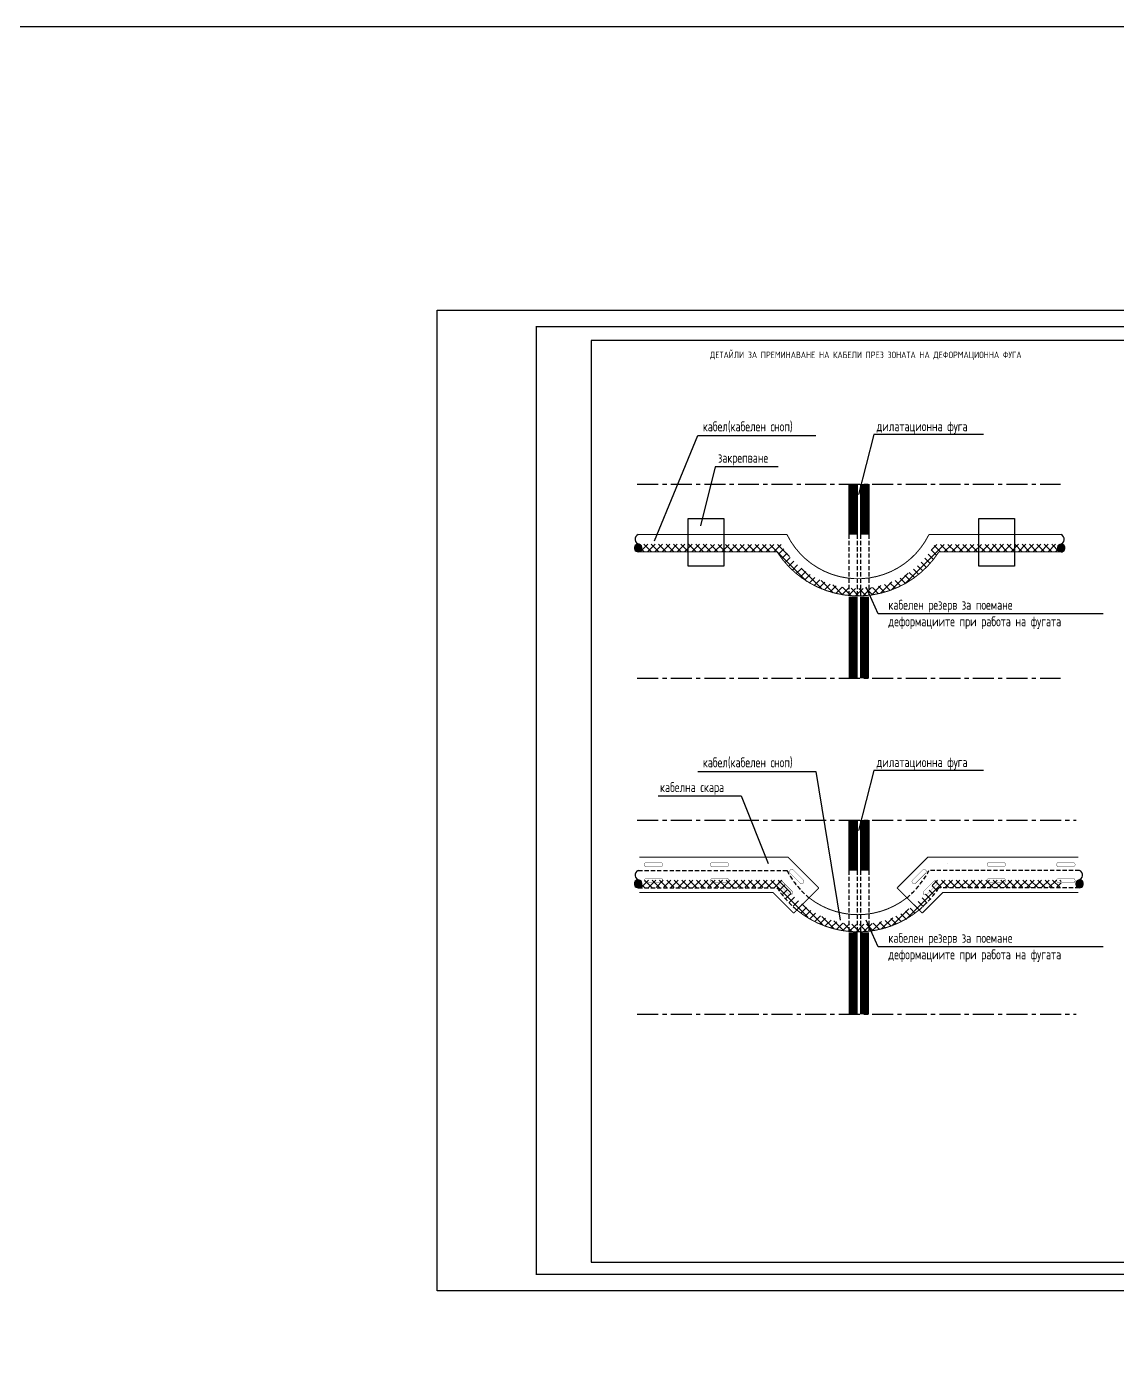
# Model space of a CAD drawing. Extents: x 25325 to 182345, y 3956 to 147305.
# Drawn here: x 33401 to 36701, y 17191 to 21264 of the extents above; entities that cross this region are included whole.
import ezdxf

# ---------------------------------------------------------------- set-up
doc = ezdxf.new("R2010")
doc.units = 0
doc.header["$MEASUREMENT"] = 0
doc.linetypes.add('CENTERX2', pattern=[101.60000000000001, 63.5, -12.7, 12.7, -12.7])
doc.linetypes.add('HIDDENX2', pattern=[19.049999999999997, 12.7, -6.35])
doc.layers.get('0').update_dxf_attribs({"linetype": 'CONTINUOUS'})
doc.layers.add('CAT6A UNDERGROUND PORTS ROUTING', color=1, linetype='CONTINUOUS')
doc.layers.add('ELSH', color=111, linetype='CONTINUOUS')
doc.styles.get("Standard").update_dxf_attribs({"font": 'simplex.shx', "width": 0.7, "height": 10})
doc.styles.add('Tabla_100', font='simplex.shx', dxfattribs={"width": 0.7, "height": 20})

# ---------------------------------------------------------------- blocks, each defined once
blk = doc.blocks.new('A3_M100')
at = {"ltscale": 30}
blk.add_lwpolyline([(-1.399405846314039e-05, 2969.998727072432), (4200.003438349884, 2969.998727072432), (4200.003438349884, 1.568209154356737e-05), (-1.399405846314039e-05, 1.568209154356737e-05)], close=True, dxfattribs=at)
at = {"const_width": 3}
blk.add_lwpolyline([(4150.003438349884, 2919.998727072432), (199.9999860059415, 2919.998727072432), (199.9999860059415, 50.00001568209154), (4150.003438349884, 50.00001568209154)], close=True, dxfattribs=at)

msp = doc.modelspace()

# ---------------------------------------------------------------- hatches: boundary and pattern name
at = {"layer": 'ELSH'}
h = msp.add_hatch(dxfattribs=at)
h.set_pattern_fill('PLASTI', color=256, angle=90, style=0)
h.set_pattern_definition([(90, (23173.17751833194, 11908.25077687316), (-6.35, 3.888253587292846e-16), []), (90, (23172.38376833193, 11908.25077687316), (-6.35, 3.888253587292846e-16), []), (90, (23171.59001833192, 11908.25077687316), (-6.35, 3.888253587292846e-16), []), (90, (23169.20876833194, 11908.25077687316), (-6.35, 3.888253587292846e-16), [])])
h.paths.add_polyline_path([(35913.87933448338, 19726.87468382168), (35913.87933448338, 19879.06983361374), (35888.87933448338, 19879.06983361374), (35888.87933448338, 19726.87468382168)])
h.paths.add_polyline_path([(35888.87933448338, 19538.75665471465), (35913.87933448338, 19538.75665471465), (35913.87933448338, 19292.13951372441), (35888.87933448338, 19292.13951372441)])
h = msp.add_hatch(dxfattribs=at)
h.set_pattern_fill('PLASTI', color=256, angle=90, style=0)
h.set_pattern_definition([(90, (23208.17751833194, 11908.25077687316), (-6.35, 3.888253587292846e-16), []), (90, (23207.38376833193, 11908.25077687316), (-6.35, 3.888253587292846e-16), []), (90, (23206.59001833192, 11908.25077687316), (-6.35, 3.888253587292846e-16), []), (90, (23204.20876833194, 11908.25077687316), (-6.35, 3.888253587292846e-16), [])])
h.paths.add_polyline_path([(35948.87933448338, 19726.87468382168), (35948.87933448338, 19879.06983361374), (35923.87933448338, 19879.06983361374), (35923.87933448338, 19726.87468382168)])
h.paths.add_polyline_path([(35923.87933448338, 19538.75665471465), (35948.87933448338, 19538.75665471465), (35948.87933448338, 19292.13951372441), (35923.87933448338, 19292.13951372441)])
h = msp.add_hatch(dxfattribs=at)
h.set_pattern_fill('JIS_LC_20', color=256, scale=0.1, style=0)
h.set_pattern_definition([(45, (23173.17751833194, 11057.4058262778), (-1.414213562373095, 1.414213562373095), []), (45, (23173.21751833192, 11057.4058262778), (-1.414213562373095, 1.414213562373095), [])])
edge = h.paths.add_edge_path()
edge.add_arc((35251.152259547, 19686.43640916368), 11.57384707924878, 270.8845613912459, 432.4696445339803)
edge.add_arc((35251.152259547, 19686.43640916368), 11.57384707925217, 72.46964453398029, 270.8845613912459)
h = msp.add_hatch(dxfattribs=at)
h.set_pattern_fill('NET', color=256, scale=5, angle=45, style=0)
h.set_pattern_definition([(45, (23173.17751833194, 10890.93668616523), (-11.22532015133644, 11.22532015133644), []), (135, (23173.17751833194, 10890.93668616523), (-11.22532015133644, -11.22532015133644), [])])
edge = h.paths.add_edge_path()
edge.add_line((35254.63843005354, 19697.47273787449), (35247.66608904043, 19675.40008045286))
edge.add_line((35247.66608904043, 19675.40008045286), (35671.26959436998, 19674.86394135609))
edge.add_arc((35916.44462696076, 19832.4654475901), 291.460171160839, 212.7334048738412, 327.2665951261589)
edge.add_line((36161.61965955151, 19674.86394135609), (36529.01394683807, 19674.86394135609))
edge.add_line((36529.01394683807, 19674.86394135609), (36529.52389647401, 19697.53334514313))
edge.add_line((36529.52389647401, 19697.53334514313), (36149.14308437935, 19697.13453745135))
edge.add_arc((35916.44462696076, 19832.46544759009), 269.189575065579, 210.1810844078384, 329.8189155921616, ccw=False)
edge.add_line((35683.74616954214, 19697.13453745135), (35254.63843005357, 19697.47273787449))
h = msp.add_hatch(dxfattribs=at)
h.set_pattern_fill('JIS_LC_20', color=256, scale=0.1, style=0)
h.set_pattern_definition([(135, (48609.56975811138, 11057.11573470787), (1.414213562373095, 1.414213562373095), []), (135, (48609.5297581114, 11057.11573470787), (1.414213562373095, 1.414213562373095), [])])
edge = h.paths.add_edge_path()
edge.add_arc((36531.59501689632, 19686.14631759375), 11.57384707924878, 107.5303554660197, 269.115438608754)
edge.add_arc((36531.59501689632, 19686.14631759375), 11.57384707925217, 269.115438608754, 467.5303554660197)
h = msp.add_hatch(dxfattribs=at)
h.set_pattern_fill('PLASTI', color=256, angle=90, style=0)
h.set_pattern_definition([(90, (23173.17751833194, 10890.93668616523), (-6.35, 3.888253587292846e-16), []), (90, (23172.38376833193, 10890.93668616523), (-6.35, 3.888253587292846e-16), []), (90, (23171.59001833192, 10890.93668616523), (-6.35, 3.888253587292846e-16), []), (90, (23169.20876833194, 10890.93668616523), (-6.35, 3.888253587292846e-16), [])])
h.paths.add_polyline_path([(35913.87933448338, 18709.56059311375), (35913.87933448338, 18861.75574290581), (35888.87933448338, 18861.75574290581), (35888.87933448338, 18709.56059311375)])
h.paths.add_polyline_path([(35888.87933448338, 18521.44256400672), (35913.87933448338, 18521.44256400672), (35913.87933448338, 18274.82542301647), (35888.87933448338, 18274.82542301647)])
h = msp.add_hatch(dxfattribs=at)
h.set_pattern_fill('PLASTI', color=256, angle=90, style=0)
h.set_pattern_definition([(90, (23208.17751833194, 10890.93668616523), (-6.35, 3.888253587292846e-16), []), (90, (23207.38376833193, 10890.93668616523), (-6.35, 3.888253587292846e-16), []), (90, (23206.59001833192, 10890.93668616523), (-6.35, 3.888253587292846e-16), []), (90, (23204.20876833194, 10890.93668616523), (-6.35, 3.888253587292846e-16), [])])
h.paths.add_polyline_path([(35948.87933448338, 18709.56059311375), (35948.87933448338, 18861.75574290581), (35923.87933448338, 18861.75574290581), (35923.87933448338, 18709.56059311375)])
h.paths.add_polyline_path([(35923.87933448338, 18521.44256400672), (35948.87933448338, 18521.44256400672), (35948.87933448338, 18274.82542301647), (35923.87933448338, 18274.82542301647)])
h = msp.add_hatch(dxfattribs=at)
h.set_pattern_fill('JIS_LC_20', color=256, scale=0.1, style=0)
h.set_pattern_definition([(45, (23173.17751833194, 10040.09173556987), (-1.414213562373095, 1.414213562373095), []), (45, (23173.21751833192, 10040.09173556987), (-1.414213562373095, 1.414213562373095), [])])
edge = h.paths.add_edge_path()
edge.add_arc((35251.152259547, 18669.12231845575), 11.57384707924878, 270.8845613912459, 432.4696445339803)
edge.add_arc((35251.152259547, 18669.12231845575), 11.57384707925217, 72.46964453398029, 270.8845613912459)
h = msp.add_hatch(dxfattribs=at)
h.set_pattern_fill('NET', color=256, scale=5, angle=45, style=0)
h.set_pattern_definition([(45, (23175.64984162032, 9873.91268702723), (-11.22532015133644, 11.22532015133644), []), (135, (23175.64984162032, 9873.91268702723), (-11.22532015133644, -11.22532015133644), [])])
edge = h.paths.add_edge_path()
edge.add_line((35257.11075334196, 18680.44873873649), (35250.13841232884, 18658.37608131487))
edge.add_line((35250.13841232887, 18658.37608131486), (35673.74191765842, 18657.83994221808))
edge.add_arc((35918.91695024917, 18815.4414484521), 291.460171160839, 212.7334048738412, 327.2665951261589)
edge.add_line((36164.09198283992, 18657.83994221808), (36531.48627012648, 18657.83994221808))
edge.add_line((36531.48627012648, 18657.83994221808), (36531.99621976243, 18680.50934600512))
edge.add_line((36531.99621976243, 18680.50934600513), (36151.61540766776, 18680.11053831334))
edge.add_arc((35918.91695024917, 18815.44144845209), 269.189575065579, 210.1810844078384, 329.8189155921616, ccw=False)
edge.add_line((35686.21849283055, 18680.11053831334), (35257.11075334199, 18680.44873873649))
h = msp.add_hatch(dxfattribs=at)
h.set_pattern_fill('JIS_LC_20', color=256, scale=0.1, style=0)
h.set_pattern_definition([(135, (48665.00758888168, 10040.09173556987), (1.414213562373095, 1.414213562373095), []), (135, (48664.9675888817, 10040.09173556987), (1.414213562373095, 1.414213562373095), [])])
edge = h.paths.add_edge_path()
edge.add_arc((36587.03284766662, 18669.12231845575), 11.57384707924878, 107.5303554660197, 269.115438608754)
edge.add_arc((36587.03284766662, 18669.12231845575), 11.57384707925217, 269.115438608754, 467.5303554660197)

# ---------------------------------------------------------------- linework, layer by layer
at = {"layer": 'CAT6A UNDERGROUND PORTS ROUTING'}
msp.add_lwpolyline([(41729.83268829389, 21264.25791906848), (25324.53861544223, 21264.25791906848), (25324.53861544223, 3956.135381339525), (41729.83268829389, 3956.135381339525)], close=True, dxfattribs=at)
at = {"layer": 'ELSH'}
for p, q in [((35300.6390892918, 19707.61551799135), (35431.51941318382, 20026.93819984288)), ((35431.51941318382, 20026.93819984288), (35788.4657673598, 20026.93819984288)), ((35964.59261827581, 20029.61295410497), (35917.84965234858, 19848.08310577671)), ((36296.04279543608, 20029.61295410497), (35964.59261827581, 20029.61295410497)), ((35484.18057210784, 19931.86354153998), (35439.98721974736, 19753.51842540134)), ((35674.5519573263, 19931.86354153998), (35484.18057210784, 19931.86354153998)), ((35888.87933448338, 19879.06983361374), (35888.87933448338, 19726.87468382168)), ((35913.87933448338, 19879.06983361374), (35913.87933448338, 19726.87468382168)), ((35923.87933448338, 19879.06983361374), (35923.87933448338, 19726.87468382168)), ((35948.87933448338, 19879.06983361374), (35948.87933448338, 19726.87468382168)), ((35977.30285269846, 19486.55778275812), (35941.00398944927, 19567.85895663906)), ((36658.21968418045, 19486.55778275812), (35977.30285269846, 19486.55778275812)), ((35431.51941318382, 19009.62410913495), (35788.4657673598, 19009.62410913495)), ((35788.4657673598, 19009.62410913495), (35862.61327166908, 18559.56272293151)), ((35964.59261827581, 19012.29886339705), (35917.84965234858, 18830.76901506878)), ((36296.04279543608, 19012.29886339705), (35964.59261827581, 19012.29886339705)), ((35311.57962972528, 18935.69259687085), (35563.17479137328, 18935.69259687085)), ((35563.17479137328, 18935.69259687085), (35644.19697795858, 18731.15186131971)), ((35888.87933448338, 18861.7557429058), (35888.87933448338, 18709.56059311375)), ((35913.87933448338, 18861.7557429058), (35913.87933448338, 18709.56059311375)), ((35923.87933448338, 18861.7557429058), (35923.87933448338, 18709.56059311375)), ((35948.87933448338, 18861.7557429058), (35948.87933448338, 18709.56059311375)), ((35644.19697795858, 18731.15186131971), (35644.19697795858, 18731.15186131971)), ((36188.69227596291, 18731.15186131971), (36188.69227596291, 18731.15186131971)), ((35977.30285269846, 18477.99555504767), (35941.00398944927, 18559.29672892862)), ((36658.21968418045, 18477.99555504767), (35977.30285269846, 18477.99555504767))]:
    msp.add_line(p, q, dxfattribs=at)
at = {"layer": 'ELSH', "linetype": 'CENTERX2'}
for p, q in [((35248.53345440151, 19879.06983361374), (36529.22521456529, 19879.06983361374)), ((35248.53345440151, 19292.13951372441), (36529.22521456529, 19292.13951372441)), ((35248.53345440151, 18861.75574290581), (36577.08330425518, 18861.75574290581)), ((35248.53345440151, 18274.82542301648), (36577.08330425518, 18274.82542301648))]:
    msp.add_line(p, q, dxfattribs=at)
at = {"layer": 'ELSH', "linetype": 'HIDDENX2'}
for p, q in [((35888.87933448338, 19726.87468382168), (35888.87933448338, 19538.75665471465)), ((35913.87933448338, 19726.87468382168), (35913.87933448338, 19538.75665471465)), ((35923.87933448338, 19726.87468382168), (35923.87933448338, 19538.75665471465)), ((35948.87933448338, 19726.87468382168), (35948.87933448338, 19538.75665471465)), ((35251.33093538805, 18709.60529388116), (35701.56174644397, 18709.60529388116)), ((35888.87933448338, 18709.56059311375), (35888.87933448338, 18521.44256400672)), ((35913.87933448338, 18709.56059311375), (35913.87933448338, 18521.44256400672)), ((35923.87933448338, 18709.56059311375), (35923.87933448338, 18521.44256400672)), ((35948.87933448338, 18709.56059311375), (35948.87933448338, 18521.44256400672)), ((36586.85417182554, 18709.60529388116), (36131.32750747752, 18709.60529388116)), ((35251.33093538805, 18657.54985064816), (35671.26959437001, 18657.54985064816)), ((36586.85417182554, 18657.54985064816), (36161.61965955151, 18657.54985064816))]:
    msp.add_line(p, q, dxfattribs=at)
at = {"layer": 'ELSH'}
for points in [[(36743.46379376872, 20314.95747787564), (35109.18757747437, 20314.95747787564), (35109.18757747437, 17523.12817673743), (36743.46379376872, 17523.12817673743)], [(35888.87933448338, 19879.06983361374), (35888.87933448338, 19879.06983361374), (35888.87933448338, 19879.06983361374), (35888.87933448338, 19879.06983361374)], [(35402.58334523736, 19775.68140116297), (35510.09564561429, 19775.68140116297), (35510.09564561429, 19631.41132955639), (35402.58334523736, 19631.41132955639)], [(36282.64830690296, 19775.68140116297), (36390.16060727989, 19775.68140116297), (36390.16060727989, 19631.41132955639), (36282.64830690296, 19631.41132955639)], [(35888.87933448338, 18861.75574290581), (35888.87933448338, 18861.75574290581), (35888.87933448338, 18861.75574290581), (35888.87933448338, 18861.75574290581)]]:
    msp.add_lwpolyline(points, close=True, dxfattribs=at)
for points, const_width in [([(35251.33093538805, 19726.91938458909), (35701.56174644397, 19726.91938458909, 0.6229377817577211), (36131.32750747752, 19726.91938458909), (36531.32594056558, 19726.91938458909)], 3), ([(35251.33093538805, 19674.86394135609), (35671.26959437001, 19674.86394135609, 0.5459718451440709), (36161.61965955151, 19674.86394135609), (36531.32594056558, 19674.86394135609)], 3), ([(35276.47808966227, 18734.04368004182), (35318.91568127903, 18734.02461817063, -0.9999999999994563), (35318.91568127903, 18720.63378788428), (35276.47808966227, 18720.63378788428, -0.9999999999999999), (35276.47808966227, 18734.02461817063)], 1), ([(35476.35929260214, 18734.04368004182), (35518.79688421887, 18734.02461817063, -0.9999999999994563), (35518.79688421887, 18720.63378788428), (35476.35929260214, 18720.63378788428, -0.9999999999999999), (35476.35929260214, 18734.02461817063)], 1), ([(35720.96497615791, 18710.8943006005), (35750.9701797528, 18680.88368076659, -0.9999999999994563), (35741.50483205335, 18671.41153588346), (35711.48615451888, 18701.40867210196, -0.9999999999999999), (35720.95150221832, 18710.88081698508)], 1), ([(36111.92427776358, 18710.8943006005), (36081.91907416872, 18680.88368076659, 0.9999999999994563), (36091.38442186813, 18671.41153588346), (36121.40309940261, 18701.40867210196, 0.9999999999999999), (36111.9377517032, 18710.88081698508)], 1), ([(36356.52996131938, 18734.04368004182), (36314.09236970262, 18734.02461817063, 0.9999999999994563), (36314.09236970262, 18720.63378788428), (36356.52996131938, 18720.63378788428, 0.9999999999999999), (36356.52996131938, 18734.02461817063)], 1), ([(36567.04626811016, 18734.04368004182), (36524.6086764934, 18734.02461817063, 0.9999999999994563), (36524.6086764934, 18720.63378788428), (36567.04626811016, 18720.63378788428, 0.9999999999999999), (36567.04626811016, 18734.02461817063)], 1), ([(35276.47808966227, 18685.96667012587), (35318.91568127903, 18685.94760825468, -0.9999999999994563), (35318.91568127903, 18672.55677796832), (35276.47808966227, 18672.55677796832, -0.9999999999999999), (35276.47808966227, 18685.94760825468)], 1), ([(35476.35929260214, 18685.96667012587), (35518.79688421887, 18685.94760825468, -0.9999999999994563), (35518.79688421887, 18672.55677796832), (35476.35929260214, 18672.55677796832, -0.9999999999999999), (35476.35929260214, 18685.94760825468)], 1), ([(35686.98160055897, 18676.88652111757), (35716.98680415383, 18646.87590128367, -0.9999999999994563), (35707.52145645441, 18637.40375640053), (35677.50277891994, 18667.40089261903, -0.9999999999999999), (35686.96812661935, 18676.87303750216)], 1), ([(36145.90765336252, 18676.88652111757), (36115.90244976766, 18646.87590128367, 0.9999999999994563), (36125.36779746707, 18637.40375640053), (36155.38647500155, 18667.40089261903, 0.9999999999999999), (36145.92112730214, 18676.87303750216)], 1), ([(36356.52996131938, 18685.96667012587), (36314.09236970262, 18685.94760825468, 0.9999999999994563), (36314.09236970262, 18672.55677796832), (36356.52996131938, 18672.55677796832, 0.9999999999999999), (36356.52996131938, 18685.94760825468)], 1), ([(36567.04626811016, 18685.96667012587), (36524.6086764934, 18685.94760825468, 0.9999999999994563), (36524.6086764934, 18672.55677796832), (36567.04626811016, 18672.55677796832, 0.9999999999999999), (36567.04626811016, 18685.94760825468)], 1), ([(35768.41083381374, 18627.00083245901, 0.1682178433827802), (35916.44462696076, 18575.74662895434, 0.1682178433827802)], 3), ([(36064.47842010774, 18627.00083245901, -0.1682178433827802), (35916.44462696076, 18575.74662895434, -0.1682178433827802)], 3), ([(35731.40254536472, 18589.96596789853, 0.1736784812770677), (35916.44462696076, 18523.69118572133, 0.1736784812770677)], 3), ([(36101.48670855677, 18589.96596789853, -0.1736784812770677), (35916.44462696076, 18523.69118572133, -0.1736784812770677)], 3)]:
    msp.add_lwpolyline(points, format="xyb", dxfattribs=dict(at, const_width=const_width))
at = {"layer": 'ELSH', "const_width": 3}
for points in [[(35255.06742923663, 18750.32975963585), (35704.54146393432, 18750.32975963585), (35798.1635210338, 18656.77488545317)], [(36583.11767797699, 18750.32975963585), (36128.34778998717, 18750.32975963585), (36034.72573288772, 18656.77488545317)], [(35798.1635210338, 18656.77488545317), (35798.1635210338, 18656.77488545317), (35721.97582817683, 18580.53248126798)], [(36034.72573288772, 18656.77488545317), (36034.72573288772, 18656.77488545317), (36110.91342574466, 18580.53248126798)], [(35255.06742923663, 18642.54539741754), (35659.91837978218, 18642.54539741754), (35721.97582817683, 18580.53248126798), (35721.97582817683, 18580.53248126798), (35721.97582817683, 18580.53248126798)], [(36583.11767797699, 18642.54539741754), (36172.97087413931, 18642.54539741754), (36110.91342574466, 18580.53248126798), (36110.91342574466, 18580.53248126798), (36110.91342574466, 18580.53248126798)]]:
    msp.add_lwpolyline(points, dxfattribs=at)
at = {"layer": 'ELSH'}
for centre, radius, start, end in [((35257.69749769222, 19712.84607686275), 15.6747391195499, 113.6031719134417, 258.7459833514208), ((36525.04977875107, 19712.55598529283), 15.6747391195499, 281.2540166502793, 66.39682808655827), ((35251.152259547, 19686.43640916368), 11.57384707925217, 72.46964453398029, 270.8845613912459), ((35251.152259547, 19686.43640916368), 11.57384707924878, 270.8845613912459, 72.46964453398029), ((36531.59501689632, 19686.14631759375), 11.57384707924878, 107.5303554660197, 269.115438608754), ((36531.59501689632, 19686.14631759375), 11.57384707925217, 269.115438608754, 107.5303554660197), ((35257.69749769222, 18695.53198615482), 15.6747391195499, 113.6031719134417, 258.7459833514208), ((36580.48760952137, 18695.53198615482), 15.6747391195499, 281.2540166502793, 66.39682808655827), ((35251.152259547, 18669.12231845575), 11.57384707925217, 72.46964453398029, 270.8845613912459), ((35251.152259547, 18669.12231845575), 11.57384707924878, 270.8845613912459, 72.46964453398029), ((36587.03284766662, 18669.12231845575), 11.57384707924878, 107.5303554660197, 269.115438608754), ((36587.03284766662, 18669.12231845575), 11.57384707925217, 269.115438608754, 107.5303554660197)]:
    msp.add_arc(centre, radius, start, end, dxfattribs=at)
at = {"layer": 'ELSH', "linetype": 'HIDDENX2'}
for centre, radius, start, end in [((35935.26247149747, 18830.38002264535), 263.0638021442617, 207.3295713535563, 230.634655657217), ((35897.62678242402, 18830.38002264535), 263.0638021442617, 309.365344342783, 332.6704286464437), ((35942.78993297866, 18838.59216749057), 326.3427872128138, 213.6942685331048, 229.6280901237342), ((35890.09932094286, 18838.59216749057), 326.3427872128138, 310.3719098762658, 326.3057314668952)]:
    msp.add_arc(centre, radius, start, end, dxfattribs=at)

# ---------------------------------------------------------------- block references
at = {"layer": 'ELSH', "xscale": 1.5}
msp.add_blockref('A3_M100', (34642.94841756893, 17436.6160648329), dxfattribs=at)

# ---------------------------------------------------------------- texts
at = {"layer": 'ELSH', "insert": (35468.66721936999, 20281.09073145908), "char_height": 20, "attachment_point": 1, "style": 'Tabla_100'}
msp.add_mtext('{\\Fsimplex|c204;ДЕТАЙЛИ ЗА ПРЕМИНАВАНЕ НА КАБЕЛИ ПРЕЗ ЗОНАТА НА ДЕФОРМАЦИОННА ФУГА}', dxfattribs=at)
at = {"layer": 'ELSH', "char_height": 30, "attachment_point": 1}
for s, insert in [('{\\Fsimplex|c204;кабел}({\\Fsimplex|c204;кабелен сноп})', (35446.81712214978, 20069.40132303335)), ('{\\Fsimplex|c204;дилатационна фуга}', (35972.76105160618, 20069.93889869796)), ('{\\Fsimplex|c204;закрепване}', (35492.6792931855, 19974.32666473044)), ('{\\Fsimplex|c204;кабелен резерв за поемане\\Pдеформациите при работа на фугата}', (36008.59499805133, 19529.08455228373)), ('{\\Fsimplex|c204;кабел}({\\Fsimplex|c204;кабелен сноп})', (35446.81712214978, 19052.08723232542)), ('{\\Fsimplex|c204;дилатационна фуга}', (35972.76105160618, 19052.62480799003)), ('{\\Fsimplex|c204;кабелна скара}', (35317.26539188533, 18976.88483039442)), ('{\\Fsimplex|c204;кабелен резерв за поемане\\Pдеформациите при работа на фугата}', (36008.59499805133, 18520.52232457328))]:
    msp.add_mtext(s, dxfattribs=dict(at, insert=insert))

doc.saveas('drawing.dxf')
